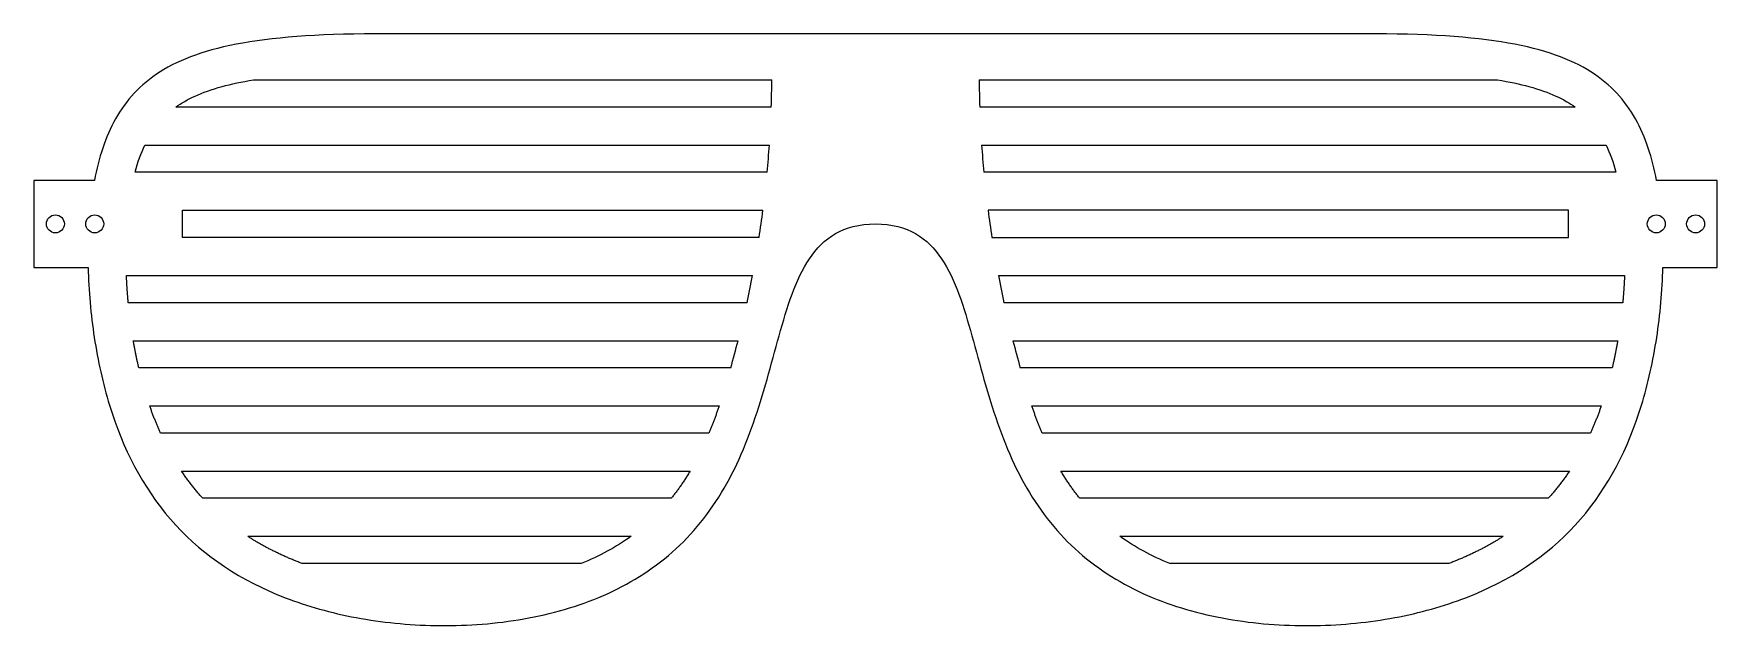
# Model space of a CAD drawing. Header units: millimetres. Extents: x -78 to 78, y -28 to 27.
import ezdxf

# ---------------------------------------------------------------- set-up
doc = ezdxf.new("R2010")
doc.units = ezdxf.units.MM
for name, color, linetype in [('Shape', 7, 'CONTINUOUS'), ('Shape001', 7, 'CONTINUOUS'), ('Shape002', 7, 'CONTINUOUS'), ('Shape003', 7, 'CONTINUOUS'), ('Shape004', 7, 'CONTINUOUS'), ('Shape005', 7, 'CONTINUOUS'), ('Shape006', 7, 'CONTINUOUS'), ('Shape007', 7, 'CONTINUOUS'), ('Shape008', 7, 'CONTINUOUS'), ('Shape009', 7, 'CONTINUOUS'), ('Shape010', 7, 'CONTINUOUS'), ('Shape011', 7, 'CONTINUOUS'), ('Shape012', 7, 'CONTINUOUS'), ('Shape013', 7, 'CONTINUOUS'), ('Shape014', 7, 'CONTINUOUS'), ('Shape015', 7, 'CONTINUOUS'), ('Shape016', 7, 'CONTINUOUS'), ('Shape017', 7, 'CONTINUOUS'), ('Shape018', 7, 'CONTINUOUS'), ('Shape019', 7, 'CONTINUOUS'), ('Shape020', 7, 'CONTINUOUS'), ('Shape021', 7, 'CONTINUOUS'), ('Shape022', 7, 'CONTINUOUS'), ('Shape023', 7, 'CONTINUOUS'), ('Shape024', 7, 'CONTINUOUS'), ('Shape025', 7, 'CONTINUOUS'), ('Shape026', 7, 'CONTINUOUS'), ('Shape027', 7, 'CONTINUOUS'), ('Shape028', 7, 'CONTINUOUS'), ('Shape029', 7, 'CONTINUOUS'), ('Shape030', 7, 'CONTINUOUS'), ('Shape031', 7, 'CONTINUOUS'), ('Shape032', 7, 'CONTINUOUS'), ('Shape033', 7, 'CONTINUOUS'), ('Shape034', 7, 'CONTINUOUS'), ('Shape035', 7, 'CONTINUOUS'), ('Shape036', 7, 'CONTINUOUS'), ('Shape037', 7, 'CONTINUOUS'), ('Shape038', 7, 'CONTINUOUS'), ('Shape039', 7, 'CONTINUOUS'), ('Shape040', 7, 'CONTINUOUS'), ('Shape041', 7, 'CONTINUOUS'), ('Shape042', 7, 'CONTINUOUS'), ('Shape043', 7, 'CONTINUOUS'), ('Shape044', 7, 'CONTINUOUS'), ('Shape045', 7, 'CONTINUOUS'), ('Shape046', 7, 'CONTINUOUS'), ('Shape047', 7, 'CONTINUOUS'), ('Shape048', 7, 'CONTINUOUS'), ('Shape049', 7, 'CONTINUOUS'), ('Shape050', 7, 'CONTINUOUS'), ('Shape051', 7, 'CONTINUOUS'), ('Shape052', 7, 'CONTINUOUS'), ('Shape053', 7, 'CONTINUOUS'), ('Shape054', 7, 'CONTINUOUS'), ('Shape055', 7, 'CONTINUOUS'), ('Shape056', 7, 'CONTINUOUS'), ('Shape057', 7, 'CONTINUOUS'), ('Shape058', 7, 'CONTINUOUS'), ('Shape059', 7, 'CONTINUOUS'), ('Shape060', 7, 'CONTINUOUS'), ('Shape061', 7, 'CONTINUOUS'), ('Shape062', 7, 'CONTINUOUS'), ('Shape063', 7, 'CONTINUOUS'), ('Shape064', 7, 'CONTINUOUS'), ('Shape065', 7, 'CONTINUOUS'), ('Shape066', 7, 'CONTINUOUS'), ('Shape067', 7, 'CONTINUOUS'), ('Shape068', 7, 'CONTINUOUS'), ('Shape069', 7, 'CONTINUOUS'), ('Shape070', 7, 'CONTINUOUS'), ('Shape071', 7, 'CONTINUOUS'), ('Shape072', 7, 'CONTINUOUS'), ('Shape073', 7, 'CONTINUOUS'), ('Shape074', 7, 'CONTINUOUS'), ('Shape075', 7, 'CONTINUOUS'), ('Shape076', 7, 'CONTINUOUS'), ('Shape077', 7, 'CONTINUOUS'), ('Shape078', 7, 'CONTINUOUS')]:
    doc.layers.add(name, color=color, linetype=linetype)

msp = doc.modelspace()

# ---------------------------------------------------------------- linework, layer by layer
at = {"layer": 'Shape'}
msp.add_line((-15.3355, -10.15), (-65.8203, -10.15), dxfattribs=at)
at = {"layer": 'Shape001'}
msp.add_open_spline([(-65.8203, -10.15), (-66.3632, -8.95084), (-66.8136, -7.65)], degree=2, dxfattribs=at)
at = {"layer": 'Shape002'}
msp.add_line((-66.8136, -7.65), (-14.3945, -7.65), dxfattribs=at)
at = {"layer": 'Shape003'}
msp.add_open_spline([(-14.3945, -7.65), (-14.8341, -8.94876), (-15.3355, -10.15)], degree=2, dxfattribs=at)
at = {"layer": 'Shape004'}
msp.add_line((-9.97301, 13.85), (-68.1582, 13.85), dxfattribs=at)
at = {"layer": 'Shape005'}
msp.add_open_spline([(-68.1582, 13.85), (-67.9189, 14.7685), (-67.6216, 15.6084), (-67.2754, 16.35)], degree=3, dxfattribs=at)
at = {"layer": 'Shape006'}
msp.add_line((-67.2754, 16.35), (-9.77235, 16.35), dxfattribs=at)
at = {"layer": 'Shape007'}
msp.add_arc((-109.544, 23.1), 100, -5.30745, -3.87041, dxfattribs=at)
at = {"layer": 'Shape008'}
msp.add_open_spline([(15.3355, -10.15), (14.8341, -8.94876), (14.3945, -7.65)], degree=2, dxfattribs=at)
at = {"layer": 'Shape009'}
msp.add_line((14.3945, -7.65), (66.8136, -7.65), dxfattribs=at)
at = {"layer": 'Shape010'}
msp.add_open_spline([(66.8136, -7.65), (66.3632, -8.95084), (65.8203, -10.15)], degree=2, dxfattribs=at)
at = {"layer": 'Shape011'}
msp.add_line((65.8203, -10.15), (15.3355, -10.15), dxfattribs=at)
at = {"layer": 'Shape012'}
msp.add_arc((109.544, 23.1), 100, -176.13, -174.693, dxfattribs=at)
at = {"layer": 'Shape013'}
msp.add_line((9.77235, 16.35), (67.2754, 16.35), dxfattribs=at)
at = {"layer": 'Shape014'}
msp.add_open_spline([(67.2754, 16.35), (67.6216, 15.6084), (67.9189, 14.7685), (68.1582, 13.85)], degree=3, dxfattribs=at)
at = {"layer": 'Shape015'}
msp.add_line((68.1582, 13.85), (9.97301, 13.85), dxfattribs=at)
at = {"layer": 'Shape016'}
msp.add_arc((109.544, 23.1), 100, -172.675, -171.228, dxfattribs=at)
at = {"layer": 'Shape017'}
msp.add_line((10.7139, 7.85), (63.81, 7.85), dxfattribs=at)
at = {"layer": 'Shape018'}
msp.add_line((63.81, 7.85), (63.81, 10.35), dxfattribs=at)
at = {"layer": 'Shape019'}
msp.add_line((63.81, 10.35), (10.3604, 10.35), dxfattribs=at)
at = {"layer": 'Shape020'}
msp.add_open_spline([(18.8008, -16.15), (17.8691, -14.9966), (17.0739, -13.65)], degree=2, dxfattribs=at)
at = {"layer": 'Shape021'}
msp.add_line((17.0739, -13.65), (63.8858, -13.65), dxfattribs=at)
at = {"layer": 'Shape022'}
msp.add_open_spline([(63.8858, -13.65), (62.9952, -14.9816), (61.9318, -16.15)], degree=2, dxfattribs=at)
at = {"layer": 'Shape023'}
msp.add_line((61.9318, -16.15), (18.8008, -16.15), dxfattribs=at)
at = {"layer": 'Shape024'}
msp.add_line((-10.7139, 7.85), (-63.81, 7.85), dxfattribs=at)
at = {"layer": 'Shape025'}
msp.add_line((-63.81, 7.85), (-63.81, 10.35), dxfattribs=at)
at = {"layer": 'Shape026'}
msp.add_line((-63.81, 10.35), (-10.3604, 10.35), dxfattribs=at)
at = {"layer": 'Shape027'}
msp.add_arc((-109.544, 23.1), 100, -8.77183, -7.32515, dxfattribs=at)
at = {"layer": 'Shape028'}
msp.add_line((-18.8008, -16.15), (-61.9318, -16.15), dxfattribs=at)
at = {"layer": 'Shape029'}
msp.add_open_spline([(-61.9318, -16.15), (-62.9952, -14.9816), (-63.8858, -13.65)], degree=2, dxfattribs=at)
at = {"layer": 'Shape030'}
msp.add_line((-63.8858, -13.65), (-17.0739, -13.65), dxfattribs=at)
at = {"layer": 'Shape031'}
msp.add_open_spline([(-17.0739, -13.65), (-17.8691, -14.9966), (-18.8008, -16.15)], degree=2, dxfattribs=at)
at = {"layer": 'Shape032'}
msp.add_line((-13.3287, -4.15), (-67.8203, -4.15), dxfattribs=at)
at = {"layer": 'Shape033'}
msp.add_open_spline([(-67.8203, -4.15), (-68.1086, -2.92091), (-68.3263, -1.65)], degree=2, dxfattribs=at)
at = {"layer": 'Shape034'}
msp.add_line((-68.3263, -1.65), (-12.6555, -1.65), dxfattribs=at)
at = {"layer": 'Shape035'}
msp.add_arc((-109.544, 23.1), 100, -15.8131, -14.3296, dxfattribs=at)
at = {"layer": 'Shape036'}
msp.add_line((-9.5971, 19.85), (-64.4165, 19.85), dxfattribs=at)
at = {"layer": 'Shape037'}
msp.add_open_spline([(-64.4165, 19.85), (-63.4109, 20.5704), (-62.0813, 21.2067), (-60.1474, 21.7375), (-59.3067, 21.9695), (-58.3454, 22.1736), (-57.2636, 22.35)], degree=3, knots=[-0.103487, -0.103487, -0.103487, -0.103487, -0.0642438, -0.0642438, -0.0642438, -0.0471241, -0.0471241, -0.0471241, -0.0471241], dxfattribs=at)
at = {"layer": 'Shape038'}
msp.add_line((-57.2636, 22.35), (-9.54709, 22.35), dxfattribs=at)
at = {"layer": 'Shape039'}
msp.add_arc((-109.544, 23.1), 100, -1.86244, -0.429722, dxfattribs=at)
at = {"layer": 'Shape040'}
msp.add_arc((109.544, 23.1), 100, -165.67, -164.187, dxfattribs=at)
at = {"layer": 'Shape041'}
msp.add_line((12.6555, -1.65), (68.3263, -1.65), dxfattribs=at)
at = {"layer": 'Shape042'}
msp.add_open_spline([(68.3263, -1.65), (68.1086, -2.92091), (67.8203, -4.15)], degree=2, dxfattribs=at)
at = {"layer": 'Shape043'}
msp.add_line((67.8203, -4.15), (13.3287, -4.15), dxfattribs=at)
at = {"layer": 'Shape044'}
msp.add_arc((109.544, 23.1), 100, -179.57, -178.138, dxfattribs=at)
at = {"layer": 'Shape045'}
msp.add_line((9.54709, 22.35), (57.2636, 22.35), dxfattribs=at)
at = {"layer": 'Shape046'}
msp.add_open_spline([(57.2636, 22.35), (58.3454, 22.1736), (59.3067, 21.9695), (60.1474, 21.7375), (62.0813, 21.2067), (63.4109, 20.5704), (64.4165, 19.85)], degree=3, knots=[0.0471241, 0.0471241, 0.0471241, 0.0471241, 0.0642438, 0.0642438, 0.0642438, 0.103487, 0.103487, 0.103487, 0.103487], dxfattribs=at)
at = {"layer": 'Shape047'}
msp.add_line((64.4165, 19.85), (9.5971, 19.85), dxfattribs=at)
at = {"layer": 'Shape048'}
msp.add_arc((109.544, 23.1), 100, -169.193, -167.731, dxfattribs=at)
at = {"layer": 'Shape049'}
msp.add_line((11.3178, 4.35), (68.9571, 4.35), dxfattribs=at)
at = {"layer": 'Shape050'}
msp.add_open_spline([(68.9571, 4.35), (68.905, 3.09992), (68.7878, 1.85)], degree=2, dxfattribs=at)
at = {"layer": 'Shape051'}
msp.add_line((68.7878, 1.85), (11.8282, 1.85), dxfattribs=at)
at = {"layer": 'Shape052'}
msp.add_open_spline([(27.0889, -22.15), (25.4187, -21.4783), (23.8864, -20.6499), (22.4993, -19.65)], degree=3, dxfattribs=at)
at = {"layer": 'Shape053'}
msp.add_line((22.4993, -19.65), (57.793, -19.65), dxfattribs=at)
at = {"layer": 'Shape054'}
msp.add_open_spline([(57.793, -19.65), (55.5546, -21.1079), (52.7767, -22.15)], degree=2, dxfattribs=at)
at = {"layer": 'Shape055'}
msp.add_line((52.7767, -22.15), (27.0889, -22.15), dxfattribs=at)
at = {"layer": 'Shape056'}
msp.add_line((-11.8282, 1.85), (-68.7878, 1.85), dxfattribs=at)
at = {"layer": 'Shape057'}
msp.add_open_spline([(-68.7878, 1.85), (-68.905, 3.09992), (-68.9571, 4.35)], degree=2, dxfattribs=at)
at = {"layer": 'Shape058'}
msp.add_line((-68.9571, 4.35), (-11.3178, 4.35), dxfattribs=at)
at = {"layer": 'Shape059'}
msp.add_arc((-109.544, 23.1), 100, -12.2689, -10.8069, dxfattribs=at)
at = {"layer": 'Shape060'}
msp.add_line((-27.0889, -22.15), (-52.7767, -22.15), dxfattribs=at)
at = {"layer": 'Shape061'}
msp.add_open_spline([(-52.7767, -22.15), (-55.5546, -21.1079), (-57.793, -19.65)], degree=2, dxfattribs=at)
at = {"layer": 'Shape062'}
msp.add_line((-57.793, -19.65), (-22.4993, -19.65), dxfattribs=at)
at = {"layer": 'Shape063'}
msp.add_open_spline([(-22.4993, -19.65), (-23.8864, -20.6499), (-25.4187, -21.4783), (-27.0889, -22.15)], degree=3, dxfattribs=at)
at = {"layer": 'Shape064'}
msp.add_circle((71.88, 9.1), 0.825, dxfattribs=at)
at = {"layer": 'Shape065'}
msp.add_circle((-75.5, 9.1), 0.825, dxfattribs=at)
at = {"layer": 'Shape066'}
msp.add_circle((75.5, 9.1), 0.825, dxfattribs=at)
at = {"layer": 'Shape067'}
msp.add_circle((-71.88, 9.1), 0.825, dxfattribs=at)
at = {"layer": 'Shape068'}
msp.add_line((77.5, 13.1), (71.9129, 13.1), dxfattribs=at)
at = {"layer": 'Shape069'}
msp.add_open_spline([(71.9129, 13.1), (71.5204, 15.1592), (70.9144, 17.0742), (69.9655, 18.7627), (69.0132, 20.452), (67.7196, 21.9139), (65.86, 23.0899), (63.996, 24.2672), (61.5678, 25.1575), (58.2312, 25.7403), (54.8896, 26.325), (50.6414, 26.6011), (45, 26.6)], degree=3, knots=[-0.19632, -0.19632, -0.19632, -0.19632, -0.14724, -0.14724, -0.14724, -0.0981598, -0.0981598, -0.0981598, -0.0490799, -0.0490799, -0.0490799, 0, 0, 0, 0], dxfattribs=at)
at = {"layer": 'Shape070'}
msp.add_line((45, 26.6), (-45, 26.6), dxfattribs=at)
at = {"layer": 'Shape071'}
msp.add_open_spline([(-45, 26.6), (-50.6414, 26.6011), (-54.8896, 26.325), (-58.2312, 25.7403), (-61.5678, 25.1575), (-63.996, 24.2672), (-65.86, 23.0899), (-67.7196, 21.9139), (-69.0132, 20.452), (-69.9655, 18.7627), (-70.9144, 17.0742), (-71.5204, 15.1592), (-71.9129, 13.1)], degree=3, knots=[0, 0, 0, 0, 0.0490799, 0.0490799, 0.0490799, 0.0981598, 0.0981598, 0.0981598, 0.14724, 0.14724, 0.14724, 0.19632, 0.19632, 0.19632, 0.19632], dxfattribs=at)
at = {"layer": 'Shape072'}
msp.add_line((-71.9129, 13.1), (-77.5, 13.1), dxfattribs=at)
at = {"layer": 'Shape073'}
msp.add_line((-77.5, 13.1), (-77.5, 5.1), dxfattribs=at)
at = {"layer": 'Shape074'}
msp.add_line((-77.5, 5.1), (-72.4831, 5.1), dxfattribs=at)
at = {"layer": 'Shape075'}
msp.add_open_spline([(-72.4831, 5.1), (-72.432, 2.94789), (-72.2425, 0.7685), (-71.9177, -1.36617), (-71.5924, -3.50144), (-71.1302, -5.59118), (-70.5181, -7.58029), (-69.2945, -11.564), (-67.4649, -15.127), (-64.913, -18.0641), (-62.3665, -21.0062), (-59.0831, -23.3384), (-55.1014, -24.9942), (-53.1133, -25.8222), (-50.9552, -26.4819), (-48.662, -26.9612), (-46.3697, -27.4401), (-43.9418, -27.739), (-41.4409, -27.8348), (-38.9412, -27.9299), (-36.3681, -27.8223), (-33.8178, -27.4711), (-31.2683, -27.1195), (-28.7443, -26.5223), (-26.3685, -25.6257), (-23.9919, -24.73), (-21.7673, -23.5318), (-19.7981, -22.002), (-17.8264, -20.4746), (-16.1138, -18.6126), (-14.6949, -16.4522), (-13.2718, -14.2957), (-12.146, -11.8377), (-11.2338, -9.2207), (-10.3155, -6.60897), (-9.61444, -3.83517), (-8.87851, -1.18866), (-8.13481, 1.45114), (-7.36002, 3.96677), (-6.08431, 5.88116), (-5.44394, 6.8362), (-4.67381, 7.63704), (-3.69078, 8.20317), (-2.7071, 8.76875), (-1.51063, 9.09971), (0, 9.1)], degree=3, knots=[0.256136, 0.256136, 0.256136, 0.256136, 0.302627, 0.302627, 0.302627, 0.349119, 0.349119, 0.349119, 0.442102, 0.442102, 0.442102, 0.535085, 0.535085, 0.535085, 0.581576, 0.581576, 0.581576, 0.628068, 0.628068, 0.628068, 0.674559, 0.674559, 0.674559, 0.721051, 0.721051, 0.721051, 0.767542, 0.767542, 0.767542, 0.814034, 0.814034, 0.814034, 0.860525, 0.860525, 0.860525, 0.907017, 0.907017, 0.907017, 0.953508, 0.953508, 0.953508, 0.976754, 0.976754, 0.976754, 1, 1, 1, 1], dxfattribs=at)
at = {"layer": 'Shape076'}
msp.add_open_spline([(0, 9.1), (1.51063, 9.09971), (2.7071, 8.76875), (3.69078, 8.20317), (4.67381, 7.63704), (5.44394, 6.8362), (6.08431, 5.88116), (7.36002, 3.96677), (8.13481, 1.45114), (8.87851, -1.18866), (9.61444, -3.83517), (10.3155, -6.60897), (11.2338, -9.2207), (12.146, -11.8377), (13.2718, -14.2957), (14.6949, -16.4522), (16.1138, -18.6126), (17.8264, -20.4746), (19.7981, -22.002), (21.7673, -23.5318), (23.9919, -24.73), (26.3685, -25.6257), (28.7443, -26.5223), (31.2683, -27.1195), (33.8178, -27.4711), (36.3681, -27.8223), (38.9412, -27.9299), (41.4409, -27.8348), (43.9418, -27.739), (46.3697, -27.4401), (48.662, -26.9612), (50.9552, -26.4819), (53.1133, -25.8222), (55.1014, -24.9942), (59.0831, -23.3384), (62.3665, -21.0062), (64.913, -18.0641), (67.4649, -15.127), (69.2945, -11.564), (70.5181, -7.58029), (71.1302, -5.59118), (71.5924, -3.50144), (71.9177, -1.36617), (72.2425, 0.7685), (72.432, 2.94789), (72.4831, 5.1)], degree=3, knots=[-1, -1, -1, -1, -0.976754, -0.976754, -0.976754, -0.953508, -0.953508, -0.953508, -0.907017, -0.907017, -0.907017, -0.860525, -0.860525, -0.860525, -0.814034, -0.814034, -0.814034, -0.767542, -0.767542, -0.767542, -0.721051, -0.721051, -0.721051, -0.674559, -0.674559, -0.674559, -0.628068, -0.628068, -0.628068, -0.581576, -0.581576, -0.581576, -0.535085, -0.535085, -0.535085, -0.442102, -0.442102, -0.442102, -0.349119, -0.349119, -0.349119, -0.302627, -0.302627, -0.302627, -0.256136, -0.256136, -0.256136, -0.256136], dxfattribs=at)
at = {"layer": 'Shape077'}
msp.add_line((72.4831, 5.1), (77.5, 5.1), dxfattribs=at)
at = {"layer": 'Shape078'}
msp.add_line((77.5, 5.1), (77.5, 13.1), dxfattribs=at)

doc.saveas('drawing.dxf')
